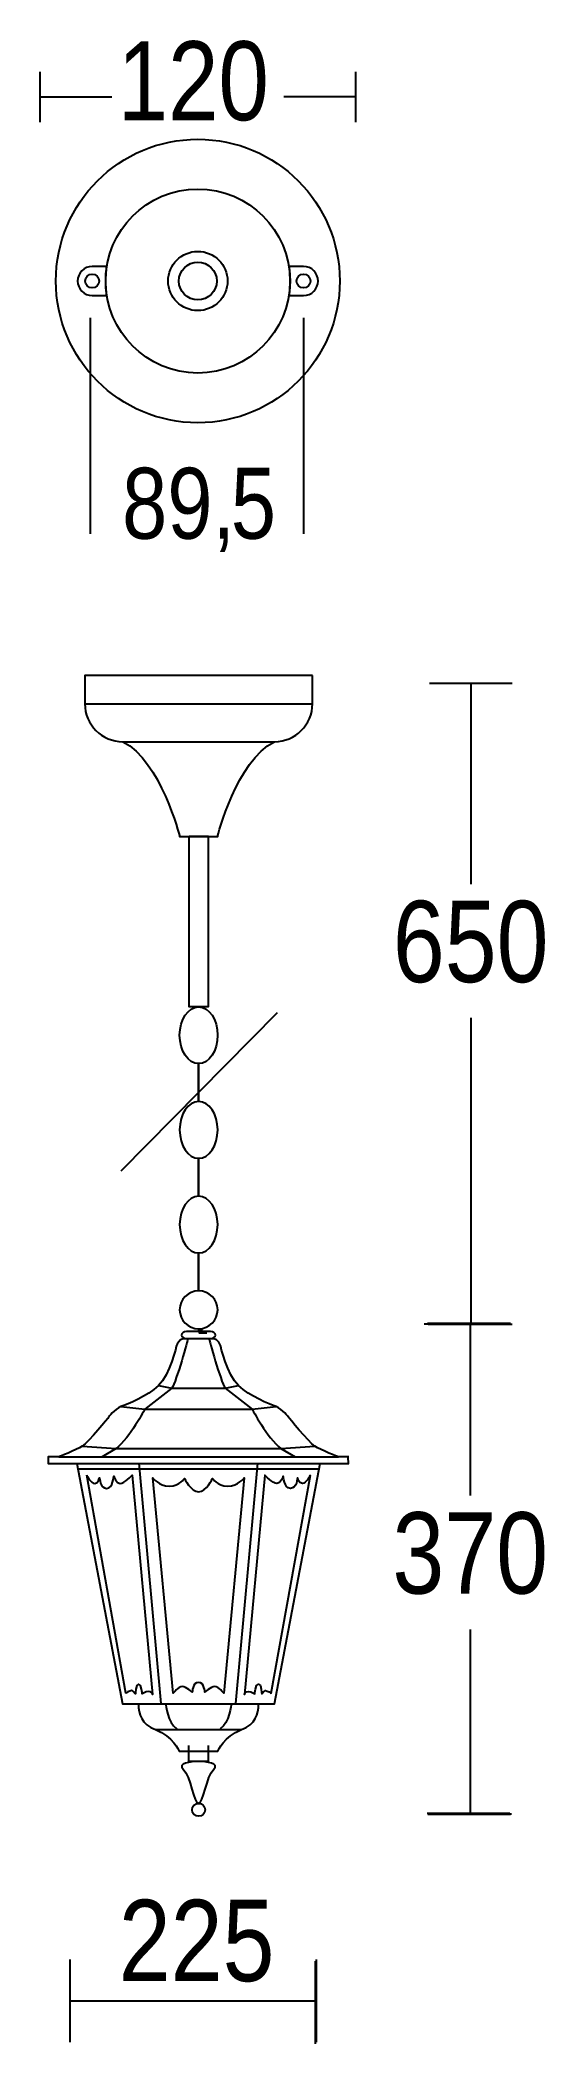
# Model space of a CAD drawing. Extents: x 0 to 65, y 0 to 257.
import ezdxf

# ---------------------------------------------------------------- set-up
doc = ezdxf.new("R2010")
doc.units = 0
doc.layers.add('LIVELLO_1', color=160, linetype='Continuous')
doc.styles.add('STD', font='txt')

# ---------------------------------------------------------------- blocks, each defined once
blk = doc.blocks.new('AI9-BLK1')
at = {"layer": 'LIVELLO_1', "color": 7}
for p, q in [((-32.05, 117.3), (-32.05, 123.74)), ((8.36, 123.74), (8.36, 117.3)), ((-32.05, 120.52), (-22.87, 120.52)), ((8.36, 120.52), (-0.82, 120.52)), ((-25.61, 64.48), (-25.61, 92.19)), ((1.67, 92.19), (1.67, 64.48)), ((17.81, 45.34), (28.41, 45.34)), ((23.11, 45.34), (23.11, 19.55)), ((-26.32, 42.68), (2.83, 42.68)), ((-21.65, -17.21), (-1.65, 3.09)), ((23.11, 2.38), (23.11, -36.9)), ((-11.85, -37.62), (-11.73, -37.62)), ((-11.73, -37.62), (-11.61, -37.62)), ((-11.69, -38.02), (-11.48, -38.02)), ((-11.61, -37.62), (-11.27, -37.62)), ((-11.48, -38.02), (-11.27, -38.02)), ((-11.27, -38.02), (-10.68, -38.02)), ((17.16, -36.85), (27.76, -36.85)), ((17.58, -36.76), (28.18, -36.76)), ((17.65, -36.9), (28.25, -36.9)), ((17.81, -36.88), (28.41, -36.88)), ((23.05, -36.99), (23.04, -58.88)), ((7.43, -54.79), (7.4, -53.89)), ((-16.54, -85.54), (-19.35, -54.74)), ((-6.99, -85.54), (-4.18, -54.74)), ((23.05, -76.06), (23.04, -99.74)), ((17.52, -99.61), (28.12, -99.61)), ((17.59, -99.74), (28.18, -99.74)), ((17.75, -99.72), (28.34, -99.72)), ((-28.21, -128.98), (-28.21, -118.39)), ((3.22, -129.21), (3.22, -118.62)), ((3.34, -128.98), (3.34, -118.39)), ((-28.21, -123.69), (-18.01, -123.69)), ((-28.12, -123.69), (3.35, -123.69))]:
    blk.add_line(p, q, dxfattribs=at)
for points in [[(-12.96, 25.68), (-10.53, 25.68), (-10.53, 3.81), (-12.96, 3.81)], [(-11.85, -37.62), (-11.85, -37.62), (-11.85, -37.62)], [(-11.73, -37.62), (-11.73, -37.62), (-11.73, -37.62)]]:
    blk.add_lwpolyline(points, close=True, dxfattribs=at)
for points in [[(-10.51, -37.84), (-11.76, -37.84), (-13.02, -37.84)], [(-16.89, -44.77), (-15.2, -45.09), (-11.76, -45.09), (-8.33, -45.09), (-6.64, -44.77)], [(-21.7, -47.47), (-18.64, -47.79), (-11.76, -47.79), (-4.89, -47.79), (-1.83, -47.47)], [(-29.67, -53.91), (-11.76, -53.91), (6.15, -53.91)], [(-26.66, -52.54), (-22.33, -52.85), (-11.76, -52.85), (-1.2, -52.85), (3.13, -52.54)], [(-27.35, -54.75), (-21.49, -85.59), (-11.76, -85.59), (-2.04, -85.59), (3.82, -54.75)], [(3.7, -55.51), (-4.24, -55.51), (-11.76, -55.51), (-19.29, -55.51), (-27.23, -55.51)], [(-17.26, -88.9), (-11.76, -88.9), (-6.27, -88.9)], [(-10.51, -90.92), (-10.51, -92.99), (-11.76, -92.99), (-13.02, -92.99), (-13.02, -90.92)]]:
    blk.add_lwpolyline(points, dxfattribs=at)
for centre, radius in [((-11.85, 96.91), 18.18), ((-11.85, 96.91), 11.8), ((-11.85, 96.91), 3.8), ((-25.38, 96.91), 0.893), ((-11.85, 96.91), 2.42), ((1.69, 96.91), 0.891), ((-11.76, -99.19), 0.831)]:
    blk.add_circle(centre, radius, dxfattribs=at)
blk.add_ellipse((-11.75, 0.17), major_axis=(0, 3.64), ratio=0.667455, dxfattribs=at)
for points, knots in [([(-27.25, 96.91), (-27.25, 97.94), (-26.41, 98.77), (-25.38, 98.77), (-25.38, 98.77), (-23.51, 98.77), (-23.51, 98.77), (-23.6, 98.17), (-23.65, 97.55), (-23.65, 96.91), (-23.65, 96.28), (-23.6, 95.66), (-23.51, 95.05), (-23.51, 95.05), (-25.38, 95.05), (-25.38, 95.05), (-26.41, 95.05), (-27.25, 95.88), (-27.25, 96.91)], [0, 0, 0, 0, 1, 1, 1, 2, 2, 2, 3, 3, 3, 4, 4, 4, 5, 5, 5, 6, 6, 6, 6]), ([(3.55, 96.91), (3.55, 95.88), (2.72, 95.05), (1.69, 95.05), (1.69, 95.05), (-0.19, 95.05), (-0.19, 95.05), (-0.09, 95.66), (-0.04, 96.28), (-0.04, 96.91), (-0.04, 97.55), (-0.09, 98.17), (-0.19, 98.77), (-0.19, 98.77), (1.69, 98.77), (1.69, 98.77), (2.72, 98.77), (3.55, 97.94), (3.55, 96.91)], [0, 0, 0, 0, 1, 1, 1, 2, 2, 2, 3, 3, 3, 4, 4, 4, 5, 5, 5, 6, 6, 6, 6]), ([(2.83, 46.32), (2.83, 46.32), (2.83, 42.68), (2.83, 42.68), (2.83, 40), (0.65, 37.82), (-2.03, 37.82), (-2.03, 37.82), (-21.46, 37.82), (-21.46, 37.82), (-24.14, 37.82), (-26.32, 40), (-26.32, 42.68), (-26.32, 42.68), (-26.32, 46.32), (-26.32, 46.32), (-26.32, 46.32), (2.83, 46.32), (2.83, 46.32)], [0, 0, 0, 0, 1, 1, 1, 2, 2, 2, 3, 3, 3, 4, 4, 4, 5, 5, 5, 6, 6, 6, 6]), ([(-21.46, 37.82), (-16.61, 35.39), (-14.18, 25.67), (-14.18, 25.67), (-14.18, 25.67), (-9.31, 25.67), (-9.31, 25.67), (-9.31, 25.67), (-6.89, 35.39), (-2.03, 37.82)], [0, 0, 0, 0, 1, 1, 1, 2, 2, 2, 3, 3, 3, 3]), ([(-11.75, -3.47), (-11.75, -3.47), (-11.75, -8.33), (-11.75, -8.33), (-10.4, -8.33), (-9.31, -9.96), (-9.31, -11.97), (-9.31, -13.99), (-10.4, -15.62), (-11.75, -15.62), (-13.09, -15.62), (-14.18, -13.99), (-14.18, -11.97), (-14.18, -9.96), (-13.09, -8.33), (-11.75, -8.33), (-11.75, -8.33), (-11.75, -3.47), (-11.75, -3.47)], [0, 0, 0, 0, 1, 1, 1, 2, 2, 2, 3, 3, 3, 4, 4, 4, 5, 5, 5, 6, 6, 6, 6]), ([(-11.75, -15.62), (-11.75, -15.62), (-11.75, -20.48), (-11.75, -20.48), (-10.4, -20.48), (-9.31, -22.11), (-9.31, -24.12), (-9.31, -26.13), (-10.4, -27.76), (-11.75, -27.76), (-13.09, -27.76), (-14.18, -26.13), (-14.18, -24.12), (-14.18, -22.11), (-13.09, -20.48), (-11.75, -20.48), (-11.75, -20.48), (-11.75, -15.62), (-11.75, -15.62)], [0, 0, 0, 0, 1, 1, 1, 2, 2, 2, 3, 3, 3, 4, 4, 4, 5, 5, 5, 6, 6, 6, 6]), ([(-11.75, -27.76), (-11.75, -27.76), (-11.75, -32.62), (-11.75, -32.62), (-10.4, -32.62), (-9.31, -33.71), (-9.31, -35.05), (-9.31, -36.39), (-10.4, -37.48), (-11.75, -37.48), (-13.09, -37.48), (-14.18, -36.39), (-14.18, -35.05), (-14.18, -33.71), (-13.09, -32.62), (-11.75, -32.62), (-11.75, -32.62), (-11.75, -27.76), (-11.75, -27.76)], [0, 0, 0, 0, 1, 1, 1, 2, 2, 2, 3, 3, 3, 4, 4, 4, 5, 5, 5, 6, 6, 6, 6]), ([(-11.76, -38.75), (-11.76, -38.75), (-13.3, -38.75), (-13.3, -38.75), (-13.65, -38.75), (-13.93, -38.55), (-13.93, -38.29), (-13.93, -38.04), (-13.65, -37.84), (-13.3, -37.84), (-13.3, -37.84), (-11.76, -37.84), (-11.76, -37.84), (-11.76, -37.84), (-10.23, -37.84), (-10.23, -37.84), (-9.88, -37.84), (-9.6, -38.04), (-9.6, -38.29), (-9.6, -38.55), (-9.88, -38.75), (-10.23, -38.75), (-10.23, -38.75), (-11.76, -38.75), (-11.76, -38.75)], [0, 0, 0, 0, 1, 1, 1, 2, 2, 2, 3, 3, 3, 4, 4, 4, 5, 5, 5, 6, 6, 6, 7, 7, 7, 8, 8, 8, 8]), ([(-11.68, -38.02), (-11.68, -38.02), (-11.68, -38.02), (-11.69, -38.02), (-11.69, -38.02), (-11.69, -38.02), (-11.69, -38.02), (-11.69, -38.02), (-11.69, -38.02), (-11.69, -38.02), (-11.68, -38.02), (-11.68, -38.02), (-11.68, -38.02)], [0, 0, 0, 0, 1, 1, 1, 2, 2, 2, 3, 3, 3, 4, 4, 4, 4]), ([(-11.48, -38.02), (-11.48, -38.02), (-11.48, -38.02), (-11.48, -38.02), (-11.48, -38.02), (-11.48, -38.02), (-11.48, -38.02), (-11.48, -38.02), (-11.48, -38.02), (-11.48, -38.02), (-11.48, -38.02), (-11.48, -38.02), (-11.48, -38.02)], [0, 0, 0, 0, 1, 1, 1, 2, 2, 2, 3, 3, 3, 4, 4, 4, 4]), ([(7.51, -53.91), (7.51, -53.91), (6.15, -53.91), (6.15, -53.91), (6.15, -53.91), (3.93, -53.06), (3.13, -52.54), (2.33, -52.01), (-0.24, -48.84), (-0.24, -48.84), (-0.24, -48.84), (-0.99, -47.79), (-1.83, -47.47), (-2.67, -47.16), (-5.2, -46.15), (-6.64, -44.77), (-8.07, -43.4), (-8.96, -39.61), (-8.96, -39.61), (-8.96, -39.61), (-9.27, -38.76), (-9.8, -38.76), (-9.8, -38.76), (-11.76, -38.76), (-11.76, -38.76), (-11.76, -38.76), (-13.72, -38.76), (-13.72, -38.76), (-14.25, -38.76), (-14.57, -39.61), (-14.57, -39.61), (-14.57, -39.61), (-15.45, -43.4), (-16.89, -44.77), (-18.32, -46.15), (-20.85, -47.16), (-21.7, -47.47), (-22.54, -47.79), (-23.28, -48.84), (-23.28, -48.84), (-23.28, -48.84), (-25.85, -52.01), (-26.66, -52.54), (-27.45, -53.06), (-29.67, -53.91), (-29.67, -53.91), (-29.67, -53.91), (-31.04, -53.91), (-31.04, -53.91), (-31.04, -53.91), (-31.04, -54.75), (-31.04, -54.75), (-31.04, -54.75), (-11.76, -54.75), (-11.76, -54.75), (-11.76, -54.75), (7.51, -54.75), (7.51, -54.75)], [0, 0, 0, 0, 1, 1, 1, 2, 2, 2, 3, 3, 3, 4, 4, 4, 5, 5, 5, 6, 6, 6, 7, 7, 7, 8, 8, 8, 9, 9, 9, 10, 10, 10, 11, 11, 11, 12, 12, 12, 13, 13, 13, 14, 14, 14, 15, 15, 15, 16, 16, 16, 17, 17, 17, 18, 18, 18, 19, 19, 19, 19]), ([(-13.1, -38.76), (-13.1, -38.76), (-14.57, -44.25), (-15.2, -45.09), (-15.2, -45.09), (-18.64, -47.79), (-18.64, -47.79), (-18.64, -47.79), (-20.54, -51.48), (-22.33, -52.85), (-22.33, -52.85), (-24.12, -53.91), (-24.12, -53.91)], [0, 0, 0, 0, 1, 1, 1, 2, 2, 2, 3, 3, 3, 4, 4, 4, 4]), ([(-10.43, -38.76), (-10.43, -38.76), (-8.96, -44.25), (-8.33, -45.09), (-8.33, -45.09), (-4.89, -47.79), (-4.89, -47.79), (-4.89, -47.79), (-2.99, -51.48), (-1.2, -52.85), (-1.2, -52.85), (0.6, -53.91), (0.6, -53.91)], [0, 0, 0, 0, 1, 1, 1, 2, 2, 2, 3, 3, 3, 4, 4, 4, 4]), ([(-26.08, -56.28), (-26.08, -56.28), (-21.08, -84.21), (-21.08, -84.21), (-21.08, -84.21), (-20.57, -83.9), (-20.36, -83.9), (-20.16, -83.9), (-19.85, -84.32), (-19.85, -84.32), (-19.85, -84.32), (-19.85, -83.06), (-19.44, -83.06), (-19.04, -83.06), (-18.98, -84.33), (-18.98, -84.33), (-18.98, -84.33), (-18.59, -84), (-18.18, -84), (-17.77, -84), (-17.64, -84.38), (-17.64, -84.38), (-17.64, -84.38), (-20.26, -56.28), (-20.26, -56.28), (-20.26, -56.28), (-21.29, -57.33), (-21.8, -57.33), (-22.31, -57.33), (-22.61, -56.38), (-22.61, -56.38), (-22.61, -56.38), (-22.72, -57.96), (-23.53, -57.96), (-24.35, -57.96), (-24.45, -56.59), (-24.45, -56.59), (-24.45, -56.59), (-24.55, -57.33), (-25.06, -57.33), (-25.58, -57.33), (-26.08, -56.28), (-26.08, -56.28)], [0, 0, 0, 0, 1, 1, 1, 2, 2, 2, 3, 3, 3, 4, 4, 4, 5, 5, 5, 6, 6, 6, 7, 7, 7, 8, 8, 8, 9, 9, 9, 10, 10, 10, 11, 11, 11, 12, 12, 12, 13, 13, 13, 14, 14, 14, 14]), ([(2.56, -56.28), (2.56, -56.28), (-2.45, -84.21), (-2.45, -84.21), (-2.45, -84.21), (-2.96, -83.9), (-3.17, -83.9), (-3.37, -83.9), (-3.67, -84.32), (-3.67, -84.32), (-3.67, -84.32), (-3.67, -83.06), (-4.08, -83.06), (-4.49, -83.06), (-4.55, -84.33), (-4.55, -84.33), (-4.55, -84.33), (-4.94, -84), (-5.35, -84), (-5.76, -84), (-5.88, -84.38), (-5.88, -84.38), (-5.88, -84.38), (-3.26, -56.28), (-3.26, -56.28), (-3.26, -56.28), (-2.24, -57.33), (-1.73, -57.33), (-1.22, -57.33), (-0.91, -56.38), (-0.91, -56.38), (-0.91, -56.38), (-0.81, -57.96), (0.01, -57.96), (0.82, -57.96), (0.92, -56.59), (0.92, -56.59), (0.92, -56.59), (1.03, -57.33), (1.54, -57.33), (2.05, -57.33), (2.56, -56.28), (2.56, -56.28)], [0, 0, 0, 0, 1, 1, 1, 2, 2, 2, 3, 3, 3, 4, 4, 4, 5, 5, 5, 6, 6, 6, 7, 7, 7, 8, 8, 8, 9, 9, 9, 10, 10, 10, 11, 11, 11, 12, 12, 12, 13, 13, 13, 14, 14, 14, 14]), ([(-11.76, -58.4), (-12.75, -58.4), (-13.57, -56.67), (-13.57, -56.67), (-13.57, -56.67), (-14.13, -57.66), (-15.49, -57.66), (-16.87, -57.66), (-17.63, -56.61), (-17.63, -56.61), (-17.63, -56.61), (-14.99, -84.21), (-14.99, -84.21), (-14.99, -84.21), (-14.36, -83.38), (-13.83, -83.38), (-13.3, -83.38), (-12.57, -84.11), (-12.57, -84.11), (-12.57, -84.11), (-12.54, -82.85), (-11.76, -82.85), (-10.98, -82.85), (-10.96, -84.11), (-10.96, -84.11), (-10.96, -84.11), (-10.22, -83.38), (-9.69, -83.38), (-9.17, -83.38), (-8.54, -84.21), (-8.54, -84.21), (-8.54, -84.21), (-5.9, -56.61), (-5.9, -56.61), (-5.9, -56.61), (-6.66, -57.66), (-8.03, -57.66), (-9.4, -57.66), (-9.96, -56.67), (-9.96, -56.67), (-9.96, -56.67), (-10.77, -58.4), (-11.76, -58.4)], [0, 0, 0, 0, 1, 1, 1, 2, 2, 2, 3, 3, 3, 4, 4, 4, 5, 5, 5, 6, 6, 6, 7, 7, 7, 8, 8, 8, 9, 9, 9, 10, 10, 10, 11, 11, 11, 12, 12, 12, 13, 13, 13, 14, 14, 14, 14]), ([(-19.46, -85.59), (-19.46, -86.92), (-19.06, -88.22), (-17.26, -88.9), (-15.06, -89.73), (-14.23, -91.65), (-14.23, -91.65), (-14.23, -91.65), (-11.76, -91.65), (-11.76, -91.65), (-11.76, -91.65), (-9.3, -91.65), (-9.3, -91.65), (-9.3, -91.65), (-8.47, -89.73), (-6.27, -88.9), (-4.46, -88.22), (-4.07, -86.92), (-4.07, -85.59)], [0, 0, 0, 0, 1, 1, 1, 2, 2, 2, 3, 3, 3, 4, 4, 4, 5, 5, 5, 6, 6, 6, 6]), ([(-9.8, -93.98), (-10.76, -94.91), (-11.12, -98.39), (-11.76, -98.39), (-12.4, -98.39), (-12.77, -94.91), (-13.72, -93.98), (-14.51, -93.22), (-12.79, -92.99), (-11.76, -92.99), (-10.74, -92.99), (-9.02, -93.22), (-9.8, -93.98)], [0, 0, 0, 0, 1, 1, 1, 2, 2, 2, 3, 3, 3, 4, 4, 4, 4])]:
    blk.add_open_spline(points, degree=3, knots=knots, dxfattribs=at)
for points in [[(-15.94, -85.65), (-15.94, -85.65), (-15.77, -88.02), (-14.56, -88.79)], [(-7.59, -85.65), (-7.59, -85.65), (-7.76, -88.02), (-8.97, -88.79)]]:
    blk.add_open_spline(points, degree=3, dxfattribs=at)
at = {"layer": 'LIVELLO_1', "color": 7, "attachment_point": 1, "style": 'STD'}
for s, insert, char_height in [('\\fArial Narrow|b0|i0;\\H10.1337;\\C7;120', (-22.12, 127.66), 10.1337), ('\\fArial Narrow|b0|i0;\\H9.0968;\\C7;89,', (-21.56, 72.95), 9.0968), ('\\fArial Narrow|b0|i0;\\H9.0968;\\C7;5', (-7.63, 72.95), 9.0968), ('\\fArial Narrow|b0|i0;\\H10.4324;\\C7;650', (13.13, 17.41), 10.4324), ('\\fArial Narrow|b0|i0;\\H10.4324;\\C7;370', (13.07, -61.02), 10.4324), ('\\fArial Narrow|b0|i0;\\H10.4324;\\C7;225', (-21.97, -110.73), 10.4324)]:
    blk.add_mtext(s, dxfattribs=dict(at, insert=insert, char_height=char_height))

msp = doc.modelspace()

# ---------------------------------------------------------------- block references
at = {"layer": 'LIVELLO_1', "color": 7}
msp.add_blockref('AI9-BLK1', (32.314823, 129.214507), dxfattribs=at)

doc.saveas('drawing.dxf')
